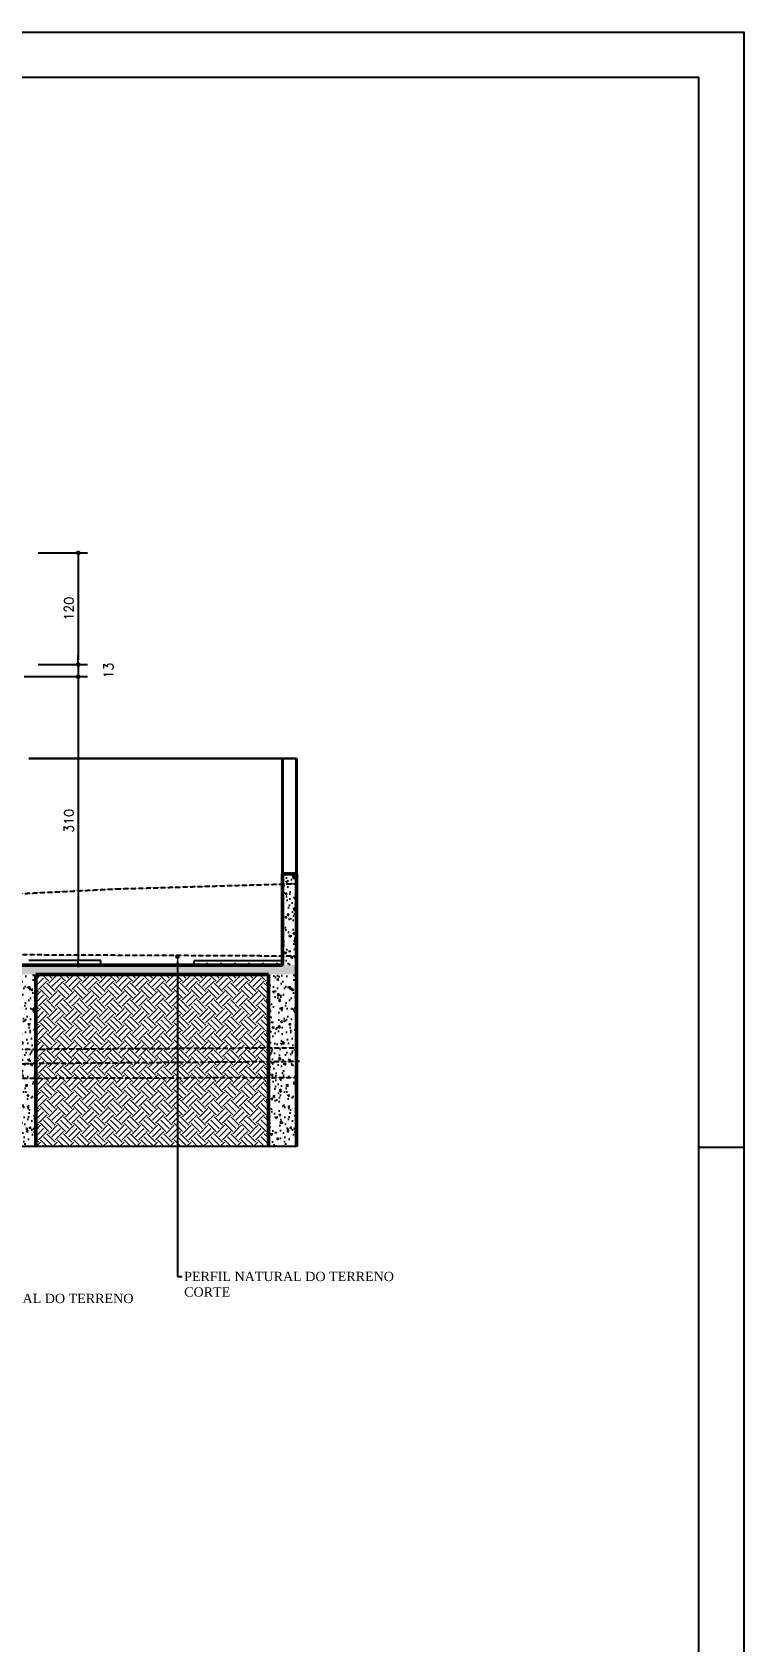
# Model space of a CAD drawing. Header units: inches. Extents: x 580771 to 691655, y 7719261 to 7829530.
# Drawn here: x 690757 to 691521, y 7726771 to 7728501 of the extents above; entities that cross this region are included whole.
import ezdxf
from ezdxf import colors
from ezdxf.entities.mleader import LeaderData, LeaderLine
from ezdxf.math import Vec2, Vec3

# ---------------------------------------------------------------- set-up
doc = ezdxf.new("R2010")
doc.units = ezdxf.units.IN
doc.header["$MEASUREMENT"] = 0
doc.header["$PDMODE"] = 2
doc.linetypes.add('HIDDEN', pattern=[0.375, 0.25, -0.125])
for name, color, linetype, lineweight in [('COTAS', 7, 'Continuous', 0), ('Fachadas - Varanda', 3, 'Continuous', 30), ('Hachura', 1, 'Continuous', 9), ('Parede Baixa', 5, 'Continuous', 50), ('Parede Corte', 4, 'Continuous', 40), ('Perfil Natural-1', 241, 'HIDDEN', 25), ('Perfil Natural-2', 40, 'HIDDEN', 25), ('Perfil Natural-4', 150, 'HIDDEN', 25)]:
    doc.layers.add(name, color=color, linetype=linetype, lineweight=lineweight)
for name, color, linetype in [('NIVEL', 2, 'Continuous'), ('P02', 2, 'Continuous'), ('Piso Lay-out', 19, 'Continuous'), ('Portas-Cotas', 2, 'Continuous'), ('Projeção Janela - Viga', 1, 'HIDDEN'), ('Projeção perfil', 74, 'HIDDEN')]:
    doc.layers.add(name, color=color, linetype=linetype)
doc.styles.add('R80E50', font='romans.shx', dxfattribs={"height": 10})
doc.styles.add('Valéria', font='romantic.ttf', dxfattribs={"height": 10})
doc.dimstyles.new('ARQ50', dxfattribs={"dimscale": 50, "dimtxt": 10, "dimasz": 0.1, "dimexe": 0.2, "dimexo": 0.2, "dimgap": 0.1, "dimtad": 1, "dimdec": 0, "dimzin": 12, "dimdsep": 46, "dimtxsty": 'R80E50', "dimblk1": 'DOT', "dimblk2": 'DOT', "dimsah": 1, "dimcen": 0.4, "dimclrd": 15, "dimclre": 15, "dimclrt": 3, "dimadec": 0, "dimazin": 0, "dimtfac": 1, "dimtdec": 0, "dimtmove": 2, "dimatfit": 3, "dimldrblk": 'DOT', "dimfxl": 0.2, "dimtolj": 1, "dimtzin": 12, "dimarcsym": 0})

# ---------------------------------------------------------------- blocks, each defined once
blk = doc.blocks.new('A0')
at = {"color": 0}
blk.add_lwpolyline([(2.5, 1), (2.5, 83.1), (117.9, 83.1), (117.9, 1)], close=True, dxfattribs=at)
at = {"layer": 'P02'}
blk.add_line((117.9, 59.4), (118.9, 59.4), dxfattribs=at)
blk.add_lwpolyline([(0, 0), (0, 84.1), (118.9, 84.1), (118.9, 0)], close=True, dxfattribs=at)
blk = doc.blocks.new('_DOT')
at = {"color": 0, "linetype": 'ByBlock'}
blk.add_line((-0.5, 0), (-1, 0), dxfattribs=at)
at = {"color": 0, "linetype": 'ByBlock', "const_width": 0.5}
blk.add_lwpolyline([(-0.25, 0, 1), (0.25, 0, 1)], format="xyb", close=True, dxfattribs=at)
blk = doc.blocks.new('*D255')
at = {"layer": 'Defpoints', "color": 0, "transparency": 16777216}
for p in [(690753.3, 7727941.5), (690753.3, 7727821.5), (690806.4, 7727821.5)]:
    blk.add_point(p, dxfattribs=at)
at = {"layer": 'NIVEL', "color": 15, "lineweight": -2, "transparency": 16777216}
for p, q in [((690763.3, 7727941.5), (690816.4, 7727941.5)), ((690806.4, 7727936.5), (690806.4, 7727826.5)), ((690763.3, 7727821.5), (690816.4, 7727821.5))]:
    blk.add_line(p, q, dxfattribs=at)
at = {"layer": 'NIVEL', "color": 15, "lineweight": -2, "transparency": 16777216, "xscale": 5, "yscale": 5, "zscale": 5}
for p, rotation in [((690806.4, 7727941.5), 90), ((690806.4, 7727821.5), 270)]:
    blk.add_blockref('_DOT', p, dxfattribs=dict(at, rotation=rotation))
at = {"layer": 'NIVEL', "color": 3, "transparency": 16777216, "insert": (690796.4, 7727881.5), "char_height": 10, "attachment_point": 5, "rotation": 90, "style": 'R80E50'}
blk.add_mtext('\\A1;120', dxfattribs=at)
blk = doc.blocks.new('*D256')
at = {"layer": 'Defpoints', "color": 0, "transparency": 16777216}
for p in [(690753.3, 7727821.5), (690738.3, 7727808.5), (690806.4, 7727808.5)]:
    blk.add_point(p, dxfattribs=at)
at = {"layer": 'NIVEL', "color": 15, "lineweight": -2, "transparency": 16777216}
for p, q in [((690806.4, 7727826.5), (690806.4, 7727831.5)), ((690763.3, 7727821.5), (690816.4, 7727821.5)), ((690806.4, 7727821.5), (690806.4, 7727808.5)), ((690748.3, 7727808.5), (690816.4, 7727808.5)), ((690806.4, 7727803.5), (690806.4, 7727798.5))]:
    blk.add_line(p, q, dxfattribs=at)
at = {"layer": 'NIVEL', "color": 15, "lineweight": -2, "transparency": 16777216, "xscale": 5, "yscale": 5, "zscale": 5}
for p, rotation in [((690806.4, 7727821.5), 270), ((690806.4, 7727808.5), 90)]:
    blk.add_blockref('_DOT', p, dxfattribs=dict(at, rotation=rotation))
at = {"layer": 'NIVEL', "color": 3, "transparency": 16777216, "insert": (690838.9, 7727815), "char_height": 10, "attachment_point": 5, "rotation": 90, "style": 'R80E50'}
blk.add_mtext('\\A1;13', dxfattribs=at)
blk = doc.blocks.new('*D257')
at = {"layer": 'Defpoints', "color": 0, "transparency": 16777216}
for p in [(690738.3, 7727808.5), (690753.3, 7727498.5), (690806.4, 7727498.5)]:
    blk.add_point(p, dxfattribs=at)
at = {"layer": 'NIVEL', "color": 15, "lineweight": -2, "transparency": 16777216}
for p, q in [((690748.3, 7727808.5), (690816.4, 7727808.5)), ((690806.4, 7727803.5), (690806.4, 7727503.5)), ((690763.3, 7727498.5), (690816.4, 7727498.5))]:
    blk.add_line(p, q, dxfattribs=at)
at = {"layer": 'NIVEL', "color": 15, "lineweight": -2, "transparency": 16777216, "xscale": 5, "yscale": 5, "zscale": 5}
for p, rotation in [((690806.4, 7727808.5), 90), ((690806.4, 7727498.5), 270)]:
    blk.add_blockref('_DOT', p, dxfattribs=dict(at, rotation=rotation))
at = {"layer": 'NIVEL', "color": 3, "transparency": 16777216, "insert": (690796.4, 7727653.5), "char_height": 10, "attachment_point": 5, "rotation": 90, "style": 'R80E50'}
blk.add_mtext('\\A1;310', dxfattribs=at)

msp = doc.modelspace()

# ---------------------------------------------------------------- hatches: boundary and pattern name
h = msp.add_hatch()
h.set_pattern_fill('GRASS2', color=74, scale=15, pattern_type=2)
h.set_pattern_definition([(360, (606781.518, 7720845.207), (15, 15), [2.25, -0.45, 0.6, -0.45, 2.25, -9]), (360, (606780.768, 7720845.657), (15, 15), [1.5, -1.125, 2.25, -1.125, 1.5, -7.5]), (360, (606786.018, 7720851.657), (15, 15), [1.875, -0.75, 1.875, -10.5]), (360, (606778.518, 7720854.657), (15, 15), [0.75, -1.5, 0.75, -12]), (90, (606780.018, 7720854.657), (-15, 15), [1.35, -13.65]), (90, (606784.518, 7720845.657), (-15, 15), [1.5, -13.5]), (90, (606788.268, 7720851.657), (-15, 15), [1.5, -13.5]), (45, (606786.468, 7720845.507), (2e-14, 15), [1.5, -19.7132034]), (135, (606782.568, 7720845.507), (-15, 2e-14), [1.5, -19.7132034]), (63.434949, (606786.018, 7720845.582), (8e-10, 15), [1.5, -32.0410197]), (75.9637565, (606785.268, 7720845.657), (5e-10, 15), [1.5, -60.3465844]), (75.9637565, (606789.018, 7720851.657), (5e-10, 15), [1.2, -60.6465844]), (75.9637565, (606780.318, 7720854.657), (5e-10, 15), [1.05, -60.7965844]), (104.0362435, (606783.768, 7720845.657), (-5e-10, 15), [1.5, -60.3465844]), (104.0362435, (606787.518, 7720851.657), (-5e-10, 15), [1.2, -60.6465844]), (104.0362435, (606779.718, 7720854.657), (-5e-10, 15), [1.05, -60.7965844]), (116.565051, (606783.018, 7720845.582), (-6e-09, 15), [1.5, -32.041002])])
h.paths.add_polyline_path([(691008.514, 7727680.203), (691014.381, 7727681.975)])
h.paths.add_polyline_path([(690930.762, 7727498.528), (691030.625, 7727498.528), (691030.625, 7727503.076), (690930.762, 7727503.076)])
at = {"layer": 'Hachura'}
h = msp.add_hatch(dxfattribs=at)
h.set_pattern_fill('EARTH', color=256, scale=2, angle=45)
h.set_pattern_definition([(45, (716734.534, 7715959.52), (2e-15, 17.960512), [12.7, -12.7]), (45, (716731.166, 7715962.888), (2e-15, 17.960512), [12.7, -12.7]), (45, (716727.799, 7715966.256), (2e-15, 17.960512), [12.7, -12.7]), (135, (716727.799, 7715968.501), (-17.960512, 2e-15), [12.7, -12.7]), (135, (716731.166, 7715971.868), (-17.960512, 2e-15), [12.7, -12.7]), (135, (716734.534, 7715975.236), (-17.960512, 2e-15), [12.7, -12.7])])
h.paths.add_polyline_path([(691010.762, 7727488.528), (691010.762, 7727303.528), (690760.762, 7727303.529), (690760.762, 7727488.528)])
at = {"layer": 'Portas-Cotas'}
h = msp.add_hatch(dxfattribs=at)
h.set_pattern_fill('AR-CONC', color=256, scale=0.1, angle=45)
h.set_pattern_definition([(95, (717099.026, 7716301.8), (14.009465, 11.755338), [1.905, -20.955]), (40, (717099.026, 7716301.8), (-16.001845, 11.017673), [1.524, -16.764058]), (145.451445, (717100.193, 7716302.78), (-1.99238, 22.77301), [1.619001, -17.809024]), (91.1842, (717095.434, 7716305.392), (22.141024, 16.195341), [2.8575, -31.4325]), (141.63556, (717097.28, 7716306.74), (-0.708662, 34.282676), [2.428502, -26.71356]), (36.18415, (717095.434, 7716305.392), (-0.708662, 34.282676), [2.285997, -25.145973]), (66, (717098.128, 7716306.29), (17.951998, 3.489515), [1.905, -20.955]), (11, (717098.128, 7716306.29), (-8.653993, 17.394119), [1.524, -16.764]), (116.451445, (717099.624, 7716306.58), (9.298005, 20.883634), [1.619001, -17.808994]), (82.5, (717099.026, 7716301.7996), (-5.7605469, 6.1973414), [0, -16.5608, 0, -17.018, 0, -16.8275]), (52.5, (717099.026, 7716301.8), (-2.3589727, 11.8087), [0, -9.7028, 0, -16.1798, 0, -6.4135]), (12.5, (717095.0206, 7716297.7944), (9.9927863, 9.1826196), [0, -6.35, 0, -19.812, 0, -26.289]), (2.5, (717093.225, 7716295.998), (8.6763904, 12.2722393), [0, -8.255, 0, -13.1572, 0, -18.669])])
h.paths.add_polyline_path([(691040.762, 7727596.528), (691040.762, 7727498.528), (691025.762, 7727498.528), (691025.762, 7727596.528)])
h = msp.add_hatch(dxfattribs=at)
h.set_pattern_fill('AR-CONC', color=256, scale=0.1, angle=-45)
h.set_pattern_definition([(5, (678643.801, 7701424.351), (11.755338, -14.009465), [1.905, -20.955]), (310, (678643.801, 7701424.35), (11.017673, 16.001845), [1.524, -16.764058]), (55.451445, (678644.781, 7701423.183), (22.77301, 1.99238), [1.619001, -17.809024]), (1.1842, (678647.393, 7701427.943), (16.195341, -22.141024), [2.8575, -31.4325]), (51.63556, (678648.743, 7701426.098), (34.282676, 0.708662), [2.428502, -26.71356]), (306.18415, (678647.393, 7701427.943), (34.282676, 0.708662), [2.285997, -25.145973]), (336, (678648.291, 7701425.249), (3.489515, -17.951998), [1.905, -20.955]), (281, (678648.291, 7701425.249), (17.394119, 8.653993), [1.524, -16.764]), (26.451445, (678648.582, 7701423.753), (20.883634, -9.298005), [1.619001, -17.808994]), (352.5, (678643.8013, 7701424.351), (6.1973414, 5.7605469), [0, -16.5608, 0, -17.018, 0, -16.8275]), (322.5, (678643.801, 7701424.351), (11.8087, 2.3589727), [0, -9.7028, 0, -16.1798, 0, -6.4135]), (282.5, (678639.796, 7701428.356), (9.1826196, -9.9927863), [0, -6.35, 0, -19.812, 0, -26.289]), (272.5, (678638, 7701430.152), (12.2722393, -8.6763904), [0, -8.255, 0, -13.1572, 0, -18.669])])
h.paths.add_polyline_path([(691040.762, 7727488.528), (689840.762, 7727488.528), (689840.53, 7727497.614), (691040.762, 7727498.528)])
h = msp.add_hatch(dxfattribs=at)
h.set_pattern_fill('AR-CONC', color=256, scale=0.1, angle=45)
h.set_pattern_definition([(95, (716804.026, 7716106.8), (14.009465, 11.755338), [1.905, -20.955]), (40, (716804.026, 7716106.8), (-16.001845, 11.017673), [1.524, -16.764058]), (145.451445, (716805.193, 7716107.78), (-1.99238, 22.77301), [1.619001, -17.809024]), (91.1842, (716800.434, 7716110.392), (22.141024, 16.195341), [2.8575, -31.4325]), (141.63556, (716802.28, 7716111.74), (-0.708662, 34.282676), [2.428502, -26.71356]), (36.18415, (716800.434, 7716110.392), (-0.708662, 34.282676), [2.285997, -25.145973]), (66, (716803.128, 7716111.29), (17.951998, 3.489515), [1.905, -20.955]), (11, (716803.128, 7716111.29), (-8.653993, 17.394119), [1.524, -16.764]), (116.451445, (716804.624, 7716111.58), (9.298005, 20.883634), [1.619001, -17.808994]), (82.5, (716804.026, 7716106.7996), (-5.7605469, 6.1973414), [0, -16.5608, 0, -17.018, 0, -16.8275]), (52.5, (716804.026, 7716106.8), (-2.3589727, 11.8087), [0, -9.7028, 0, -16.1798, 0, -6.4135]), (12.5, (716800.0206, 7716102.7944), (9.9927863, 9.1826196), [0, -6.35, 0, -19.812, 0, -26.289]), (2.5, (716798.225, 7716100.998), (8.6763904, 12.2722393), [0, -8.255, 0, -13.1572, 0, -18.669])])
h.paths.add_polyline_path([(690760.762, 7727488.528), (690760.762, 7727303.528), (690730.762, 7727303.528), (690730.762, 7727488.528)])
h = msp.add_hatch(dxfattribs=at)
h.set_pattern_fill('AR-CONC', color=256, scale=0.1, angle=45)
h.set_pattern_definition([(95, (717084.026, 7716106.8), (14.009465, 11.755338), [1.905, -20.955]), (40, (717084.026, 7716106.8), (-16.001845, 11.017673), [1.524, -16.764058]), (145.451445, (717085.193, 7716107.78), (-1.99238, 22.77301), [1.619001, -17.809024]), (91.1842, (717080.434, 7716110.392), (22.141024, 16.195341), [2.8575, -31.4325]), (141.63556, (717082.28, 7716111.74), (-0.708662, 34.282676), [2.428502, -26.71356]), (36.18415, (717080.434, 7716110.392), (-0.708662, 34.282676), [2.285997, -25.145973]), (66, (717083.128, 7716111.29), (17.951998, 3.489515), [1.905, -20.955]), (11, (717083.128, 7716111.29), (-8.653993, 17.394119), [1.524, -16.764]), (116.451445, (717084.624, 7716111.58), (9.298005, 20.883634), [1.619001, -17.808994]), (82.5, (717084.026, 7716106.7996), (-5.7605469, 6.1973414), [0, -16.5608, 0, -17.018, 0, -16.8275]), (52.5, (717084.026, 7716106.8), (-2.3589727, 11.8087), [0, -9.7028, 0, -16.1798, 0, -6.4135]), (12.5, (717080.0205, 7716102.7944), (9.9927863, 9.1826196), [0, -6.35, 0, -19.812, 0, -26.289]), (2.5, (717078.224, 7716100.998), (8.6763904, 12.2722393), [0, -8.255, 0, -13.1572, 0, -18.669])])
h.paths.add_polyline_path([(691040.762, 7727488.528), (691040.762, 7727303.528), (691010.762, 7727303.528), (691010.762, 7727488.528)])

# ---------------------------------------------------------------- linework, layer by layer
for p, q in [((690830.762, 7727503.528), (690753.262, 7727503.528)), ((690830.762, 7727498.528), (690830.762, 7727503.528))]:
    msp.add_line(p, q)
at = {"color": 74}
for p in [(690930.762, 7727498.528), (691025.762, 7727503.076)]:
    msp.add_line(p, (690930.762, 7727503.076), dxfattribs=at)
at = {"layer": 'Fachadas - Varanda'}
msp.add_line((691040.762, 7727720.528), (690753.262, 7727720.528), dxfattribs=at)
at = {"layer": 'NIVEL'}
msp.add_line((691040.762, 7727303.528), (689840.762, 7727303.528), dxfattribs=at)
at = {"layer": 'Parede Baixa'}
for p, q in [((691040.762, 7727596.528), (691025.762, 7727596.528)), ((691025.762, 7727498.528), (691025.762, 7727596.528)), ((691040.762, 7727303.528), (691040.762, 7727596.528)), ((691025.762, 7727498.528), (689855.762, 7727498.528)), ((691010.762, 7727488.528), (690760.762, 7727488.528)), ((690760.762, 7727303.528), (690760.762, 7727488.528)), ((691010.762, 7727303.528), (691010.762, 7727488.528))]:
    msp.add_line(p, q, dxfattribs=at)
at = {"layer": 'Parede Corte'}
for p, q in [((691025.762, 7727596.528), (691025.762, 7727720.528)), ((691040.762, 7727596.528), (691040.762, 7727720.528))]:
    msp.add_line(p, q, dxfattribs=at)
at = {"layer": 'Perfil Natural-1'}
msp.add_line((689840.762, 7727403.5), (691040.762, 7727409.709), dxfattribs=at)
at = {"layer": 'Perfil Natural-2'}
msp.add_lwpolyline([(691040.762, 7727377.442), (689840.762, 7727374.432)], dxfattribs=at)
at = {"layer": 'Perfil Natural-4'}
msp.add_lwpolyline([(691044.022, 7727394.782), (689840.762, 7727385.394)], dxfattribs=at)
at = {"layer": 'Projeção Janela - Viga'}
msp.add_line((691040.762, 7727508.088), (689840.762, 7727513.654), dxfattribs=at)
at = {"layer": 'Projeção perfil'}
msp.add_lwpolyline([(689840.762, 7727530.402), (690847.468, 7727580.402), (691040.762, 7727586.032)], dxfattribs=at)

# ---------------------------------------------------------------- block references
at = {"xscale": 48.51000000000931, "yscale": 48.51000000000931, "zscale": 48.51000000000931}
msp.add_blockref('A0', (685753.267, 7724421.466), dxfattribs=at)

# ---------------------------------------------------------------- dimensions: what is measured, and where the dimension line sits
at = {"layer": 'NIVEL'}
for base, p1, p2, picture, middle in [((690806.42, 7727821.528), (690753.262, 7727941.528), (690753.262, 7727821.528), '*D255', (690796.42, 7727881.528)), ((690806.42, 7727808.528), (690753.262, 7727821.528), (690738.262, 7727808.528), '*D256', (690838.92, 7727815.028)), ((690806.42, 7727498.528), (690738.262, 7727808.528), (690753.262, 7727498.528), '*D257', (690796.42, 7727653.528))]:
    dim = msp.add_linear_dim(base=base, p1=p1, p2=p2, angle=90, dimstyle='ARQ50', dxfattribs=at)
    dim.commit()
    dim.dimension.update_dxf_attribs({"geometry": picture, "text_midpoint": middle})

# ---------------------------------------------------------------- leaders
at = {"layer": 'COTAS'}
ml = msp.add_multileader_mtext('Standard', dxfattribs=at)
ml.set_content('PERFIL NATURAL DO TERRENO \\PCORTE', color=2, style='Valéria')
ml.set_leader_properties(color=15)
ml.set_arrow_properties(name='DOT')
ml.build(insert=Vec2(0, 0))
ml.multileader.update_dxf_attribs({"dogleg_length": 5, "arrow_head_size": 5})
ctx = ml.context
ctx.base_point, ctx.char_height, ctx.arrow_head_size, ctx.plane_origin = Vec3(690918.122, 7727163.768), 10, 5, Vec3(690913.122, 7727467.623)
notes = []
notes.append((ctx, [(0, (1, 1, 0), (690913.122, 7727163.768), (1, 0), 5, [(0, [(690912.994, 7727507.538)], 0, [])])]))
ctx.mtext.insert, ctx.mtext.flow_direction = Vec3(690920.122, 7727168.871), 5
at = {"layer": 'Piso Lay-out'}
ml = msp.add_multileader_mtext('Standard', dxfattribs=at)
ml.set_content('PERFIL NATURAL DO TERRENO\\PFUNDO', color=2, style='Valéria')
ml.set_leader_properties(color=15)
ml.set_arrow_properties(name='DOT')
ml.build(insert=Vec2(0, 0))
ml.multileader.update_dxf_attribs({"dogleg_length": 5, "arrow_head_size": 5})
ctx = ml.context
ctx.base_point, ctx.char_height, ctx.arrow_head_size, ctx.plane_origin = Vec3(690638.441, 7727140.123), 10, 5, Vec3(690632.558, 7727212.79)
notes.append((ctx, [(0, (1, 1, 0), (690633.441, 7727140.123), (1, 0), 5, [(0, [(690633.441, 7727572.538)], 0, [])])]))
ctx.mtext.insert, ctx.mtext.flow_direction = Vec3(690640.441, 7727145.226), 5
for ctx, leaders in notes:
    for number, flags, end, landing, length, lines in leaders:
        leader = LeaderData()
        leader.index, (leader.has_last_leader_line, leader.has_dogleg_vector, leader.attachment_direction) = number, flags
        leader.last_leader_point, leader.dogleg_vector, leader.dogleg_length = Vec3(end), Vec3(landing), length
        for number, points, colour, breaks in lines:
            line = LeaderLine()
            line.index, line.vertices, line.color, line.breaks = number, Vec3.list(points), colors.encode_raw_color(colour), breaks
            leader.lines.append(line)
        ctx.leaders.append(leader)

doc.saveas('drawing.dxf')
